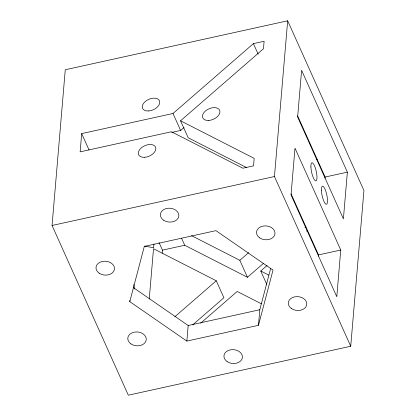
<?xml version="1.0" encoding="UTF-8"?>
<svg xmlns="http://www.w3.org/2000/svg" width="416" height="416" viewBox="0 0 416 416"><rect width="100%" height="100%" fill="white"/><g stroke="black" fill="none" stroke-linecap="round" stroke-linejoin="round"><path stroke-width="0.62" d="M52.062 225.482L65.27 69.753L287.669 20.8L363.938 190.518L350.73 346.247L128.331 395.2L52.062 225.482L274.456 176.53L287.669 20.8M81.682 133.593L80.132 151.856L171.444 131.758L242.85 168.204L253.536 165.854L254.171 158.371L180.549 120.791L263.474 48.75L264.108 41.267L253.422 43.623L172.994 113.49L81.682 133.593L89.045 149.978M129.771 301.631L144.31 246.412L215.93 230.646L273.016 270.098L258.476 325.317L186.857 341.084L129.771 301.631L129.88 300.383M149.25 299.01L153.514 248.747L216.268 280.779L223.896 297.752L192.702 324.854M153.92 243.963L153.598 247.77L144.737 246.095M162.198 253.261L162.464 250.146L159.042 242.538M186.857 341.084L188.178 325.51L133.229 287.534M258.476 325.317L259.797 309.743L270.702 268.33M318.412 256.183L318.521 254.904L291.112 193.929M325.016 178.318L325.125 177.039L297.632 115.872M340.756 250.011L336.794 296.728L291.028 194.901L294.996 148.179L340.756 250.011L318.521 254.904M347.365 172.146L343.403 218.863L297.638 117.036L301.6 70.314L347.365 172.146L325.125 177.039M171.746 132.418L180.622 130.463L184.054 127.483M174.834 316.779L216.268 280.779M191.469 235.628L239.829 260.312L248.607 252.689M181.548 238.228L184.704 245.253L247.458 277.285L263.546 263.307M304.98 227.313L305.952 226.465M200.626 323.222L237.188 291.46L261.368 303.8M266.796 284.45L260.749 270.993L267.088 265.486M306.571 231.182L307.544 230.334M162.464 250.146L184.704 245.253M188.178 325.51L259.797 309.743M316.295 159.583L317.496 160.072M246.334 167.445L188.178 137.764L180.549 120.791M260.749 270.993L268.809 275.106M253.422 43.623L258.154 54.153M274.456 176.53L350.73 346.247M239.829 260.312L247.458 277.285M172.994 113.49L180.622 130.463M133.786 284.513L134.638 288.969M321.417 190.346A9.272 2.361 77.6 0 0 326.206 204.277A9.272 2.361 77.6 0 0 325.733 191.022A9.272 2.361 77.6 0 0 321.417 190.346M310.908 166.962A9.272 2.361 77.6 0 0 315.697 180.887A9.272 2.361 77.6 0 0 315.224 167.638A9.272 2.361 77.6 0 0 310.908 166.962M144.3 157.316A9.272 5.684 -24.2 0 0 155.662 147.446A9.272 5.684 -24.2 0 0 141.248 147.919A9.272 5.684 -24.2 0 0 144.3 157.316M148.231 110.984A9.272 5.684 -24.2 0 0 159.593 101.114A9.272 5.684 -24.2 0 0 145.179 101.587A9.272 5.684 -24.2 0 0 148.231 110.984M208.426 120.463A9.272 5.684 -24.2 0 0 219.788 110.594A9.272 5.684 -24.2 0 0 205.369 111.072A9.272 5.684 -24.2 0 0 208.426 120.463M163.53 220.152A9.272 6.937 4.8 0 0 178.698 216.819A9.272 6.937 4.8 0 0 166.608 208.463A9.272 6.937 4.8 0 0 163.53 220.152M130.946 343.902A9.272 6.937 4.8 0 0 146.115 340.564A9.272 6.937 4.8 0 0 134.025 332.207A9.272 6.937 4.8 0 0 130.946 343.902M227.094 361.592A9.272 6.937 4.8 0 0 242.263 358.254A9.272 6.937 4.8 0 0 230.173 349.903A9.272 6.937 4.8 0 0 227.094 361.592M291.46 308.568A9.272 6.937 4.8 0 0 306.623 305.23A9.272 6.937 4.8 0 0 294.538 296.878A9.272 6.937 4.8 0 0 291.46 308.568M259.672 237.853A9.277 6.942 4.8 0 0 274.851 234.51A9.277 6.942 4.8 0 0 262.751 226.153A9.277 6.942 4.8 0 0 259.672 237.853M99.164 273.182A9.272 6.937 4.8 0 0 114.332 269.844A9.272 6.937 4.8 0 0 102.242 261.487A9.272 6.937 4.8 0 0 99.164 273.182"/></g></svg>
